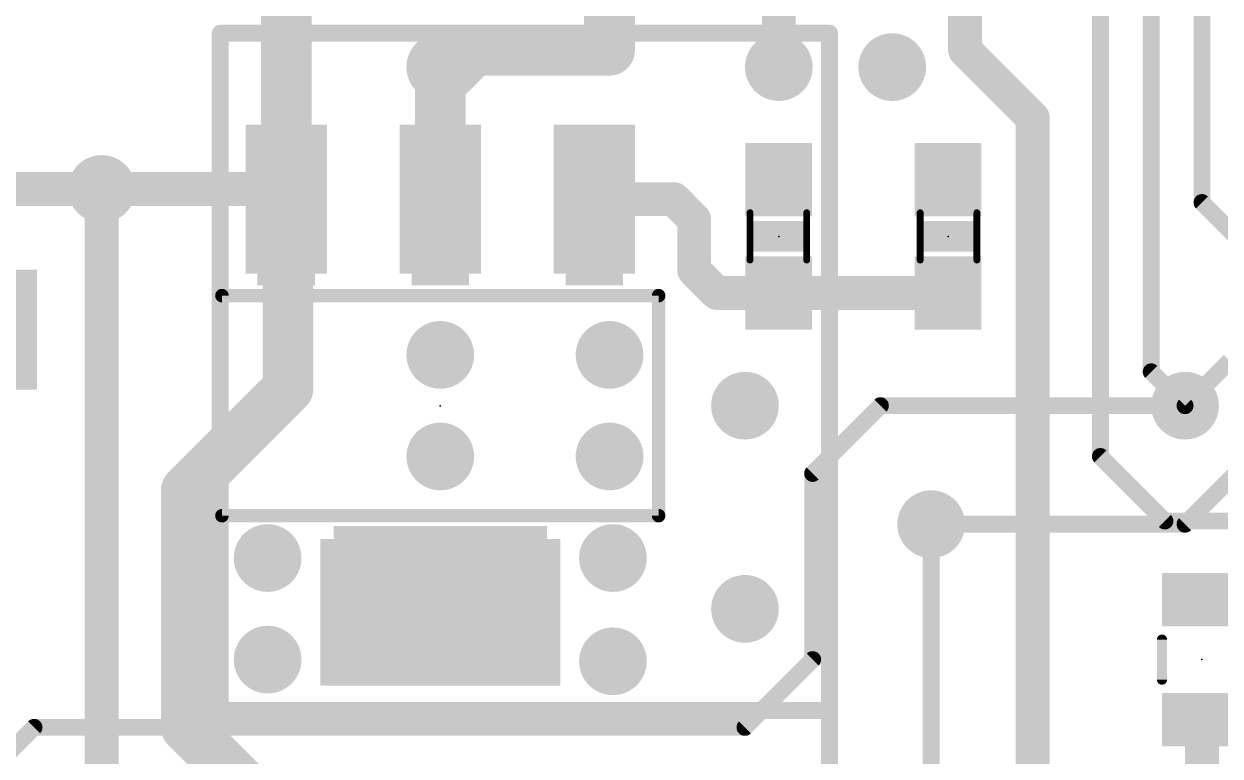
# Model space of a CAD drawing. Extents: x -20 to 87, y -17 to 53.
# Drawn here: x 16.61 to 34.56, y 7.44 to 18.43 of the extents above; entities that cross this region are included whole.
import ezdxf

# ---------------------------------------------------------------- set-up
doc = ezdxf.new("R2010")
doc.units = 0
for name, color, linetype in [('1', 12, 'CONTINUOUS'), ('16', 132, 'CONTINUOUS'), ('18', 110, 'CONTINUOUS'), ('21', 41, 'CONTINUOUS'), ('23', 53, 'CONTINUOUS'), ('51', 53, 'CONTINUOUS')]:
    doc.layers.add(name, color=color, linetype=linetype)

# ---------------------------------------------------------------- blocks, each defined once
blk = doc.blocks.new('RECT')
blk.add_solid([(-0.5, -0.5), (0.5, -0.5), (-0.5, 0.5), (0.5, 0.5)])
blk = doc.blocks.new('ROUNDV')
at = {"const_width": 0.5}
blk.add_lwpolyline([(0, -0.25, 1), (0, 0.25, 1), (0, -0.25)], format="xyb", dxfattribs=at)

msp = doc.modelspace()

# ---------------------------------------------------------------- linework, layer by layer
at = {"layer": '1'}
for points, const_width in [([(34.29, 15.748), (34.29, 23.114)], 0.254), ([(25.4, 21.96), (25.4, 18.034)], 0.762), ([(33.528, 21.844), (33.528, 13.208)], 0.254), ([(27.94, 20.066), (27.94, 17.78)], 0.508), ([(30.734, 18.034), (30.734, 20.066)], 0.508), ([(32.766, 11.938), (32.766, 19.812)], 0.254), ([(20.5486, 15.7988), (20.5486, 18.8214)], 0.762), ([(19.558, 5.08), (19.558, 18.288)], 0.254), ([(19.558, 18.288), (28.702, 18.288)], 0.254), ([(22.86, 17.526), (23.368, 18.034)], 0.762), ([(23.368, 18.034), (25.4, 18.034)], 0.762), ([(28.702, 18.288), (28.702, 5.08)], 0.254), ([(30.734, 18.034), (31.75, 17.018)], 0.508), ([(22.86, 15.7988), (22.86, 17.526)], 0.762), ([(31.75, 17.018), (31.75, 7.112)], 0.508), ([(27.94, 16.002), (27.94, 16.09)], 0.508), ([(5.61, 15.95), (17.7788, 15.95)], 0.508), ([(17.7788, 15.95), (17.78, 15.9512)], 0.508), ([(17.78, 15.9512), (17.78, 5.842)], 0.508), ([(20.574, 15.7734), (20.5486, 15.7988)], 0.762), ([(20.574, 12.954), (20.574, 15.7734)], 0.762), ([(25.1714, 15.7988), (26.3652, 15.7988)], 0.508), ([(26.3652, 15.7988), (26.67, 15.494)], 0.508), ([(35.468, 14.57), (34.29, 15.748)], 0.254), ([(26.67, 14.732), (26.67, 15.494)], 0.508), ([(27.012, 14.39), (26.67, 14.732)], 0.508), ([(27.94, 14.39), (27.012, 14.39)], 0.508), ([(30.48, 14.39), (27.94, 14.39)], 0.508), ([(34.706, 13.37), (34.036, 12.7)], 0.254), ([(19.05, 11.43), (20.574, 12.954)], 0.762), ([(33.528, 13.208), (34.036, 12.7)], 0.254), ([(33.734, 10.97), (32.766, 11.938)], 0.254), ([(19.05, 7.874), (19.05, 11.43)], 0.762), ([(30.226, 7.112), (30.226, 10.922)], 0.254), ([(37.2, 10.97), (33.734, 10.97)], 0.254), ([(21.082, 5.842), (19.05, 7.874)], 0.762), ([(34.29, 7.99), (34.29, 6.096)], 0.508)]:
    msp.add_lwpolyline(points, dxfattribs=dict(at, const_width=const_width))
for points, const_width in [([(19.6215, 18.288, 1), (19.4945, 18.288)], 0.127), ([(19.558, 18.3515, 1), (19.558, 18.2245)], 0.127), ([(23.368, 18.2245, 1), (23.368, 17.8435)], 0.381), ([(23.5027, 17.8993, 1), (23.2333, 18.1687)], 0.381), ([(25.4, 17.8435, 1), (25.4, 18.2245)], 0.381), ([(28.7655, 18.288, 1), (28.6385, 18.288)], 0.127), ([(28.702, 18.2245, 1), (28.702, 18.3515)], 0.127), ([(25.2095, 18.034, 1), (25.5905, 18.034)], 0.381), ([(30.8238, 18.1238, 1), (30.6442, 17.9442)], 0.254), ([(30.607, 18.034, 1), (30.861, 18.034)], 0.254), ([(23.0505, 17.526, 1), (22.6695, 17.526)], 0.381), ([(22.7253, 17.6607, 1), (22.9947, 17.3913)], 0.381), ([(27.813, 17.78, 1), (28.067, 17.78)], 0.254), ([(31.877, 17.018, 1), (31.623, 17.018)], 0.254), ([(31.6602, 16.9282, 1), (31.8398, 17.1078)], 0.254), ([(28.067, 16.09, 1), (27.813, 16.09)], 0.254), ([(17.689, 16.0398, 1), (17.8686, 15.8602)], 0.254), ([(17.907, 15.9512, 1), (17.653, 15.9512)], 0.254), ([(17.8698, 15.8614, 1), (17.6902, 16.041)], 0.254), ([(17.7788, 15.823, 1), (17.7788, 16.077)], 0.254), ([(20.6833, 15.9335, 1), (20.4139, 15.6641)], 0.381), ([(20.3581, 15.7988, 1), (20.7391, 15.7988)], 0.381), ([(20.7645, 15.7734, 1), (20.3835, 15.7734)], 0.381), ([(20.4393, 15.6387, 1), (20.7087, 15.9081)], 0.381), ([(22.6695, 15.7988, 1), (23.0505, 15.7988)], 0.381), ([(25.1714, 15.9258, 1), (25.1714, 15.6718)], 0.254), ([(26.455, 15.8886, 1), (26.2754, 15.709)], 0.254), ([(26.3652, 15.6718, 1), (26.3652, 15.9258)], 0.254), ([(27.813, 16.002, 1), (28.067, 16.002)], 0.254), ([(34.3349, 15.7929, 1), (34.2451, 15.7031)], 0.127), ([(34.2265, 15.748, 1), (34.3535, 15.748)], 0.127), ([(26.797, 15.494, 1), (26.543, 15.494)], 0.254), ([(26.5802, 15.4042, 1), (26.7598, 15.5838)], 0.254), ([(26.7598, 14.8218, 1), (26.5802, 14.6422)], 0.254), ([(26.543, 14.732, 1), (26.797, 14.732)], 0.254), ([(27.012, 14.517, 1), (27.012, 14.263)], 0.254), ([(26.9222, 14.3002, 1), (27.1018, 14.4798)], 0.254), ([(27.94, 14.517, 1), (27.94, 14.263)], 0.254), ([(27.94, 14.263, 1), (27.94, 14.517)], 0.254), ([(30.48, 14.263, 1), (30.48, 14.517)], 0.254), ([(20.7087, 12.8193, 1), (20.4393, 13.0887)], 0.381), ([(33.5729, 13.2529, 1), (33.4831, 13.1631)], 0.127), ([(20.3835, 12.954, 1), (20.7645, 12.954)], 0.381), ([(33.4645, 13.208, 1), (33.5915, 13.208)], 0.127), ([(33.9911, 12.7449, 1), (34.0809, 12.6551)], 0.127), ([(33.9911, 12.6551, 1), (34.0809, 12.7449)], 0.127), ([(32.8109, 11.9829, 1), (32.7211, 11.8931)], 0.127), ([(32.7025, 11.938, 1), (32.8295, 11.938)], 0.127), ([(19.2405, 11.43, 1), (18.8595, 11.43)], 0.381), ([(18.9153, 11.5647, 1), (19.1847, 11.2953)], 0.381), ([(30.2895, 10.922, 1), (30.1625, 10.922)], 0.127), ([(33.734, 11.0335, 1), (33.734, 10.9065)], 0.127), ([(33.6891, 10.9251, 1), (33.7789, 11.0149)], 0.127), ([(19.1847, 8.0087, 1), (18.9153, 7.7393)], 0.381), ([(34.417, 7.99, 1), (34.163, 7.99)], 0.254), ([(18.8595, 7.874, 1), (19.2405, 7.874)], 0.381)]:
    msp.add_lwpolyline(points, format="xyb", dxfattribs=dict(at, const_width=const_width))
at = {"layer": '16'}
for points, const_width in [([(19.558, 8.128), (19.558, 18.288)], 0.254), ([(19.558, 18.288), (28.702, 18.288)], 0.254), ([(28.702, 18.288), (28.702, 8.128)], 0.254), ([(17.78, 15.9512), (20.7772, 15.9512)], 0.508), ([(20.7772, 15.9512), (20.828, 16.002)], 0.508), ([(28.448, 11.684), (29.464, 12.7)], 0.254), ([(29.464, 12.7), (34.036, 12.7)], 0.254), ([(35.052, 11.938), (34.036, 10.922)], 0.254), ([(28.448, 8.89), (28.448, 11.684)], 0.254), ([(34.036, 10.922), (30.226, 10.922)], 0.254), ([(27.432, 7.874), (28.448, 8.89)], 0.254), ([(28.702, 8.128), (19.558, 8.128)], 0.254), ([(15.24, 6.35), (16.764, 7.874)], 0.254), ([(16.764, 7.874), (27.432, 7.874)], 0.254)]:
    msp.add_lwpolyline(points, dxfattribs=dict(at, const_width=const_width))
for points, const_width in [([(19.6215, 18.288, 1), (19.4945, 18.288)], 0.127), ([(19.558, 18.3515, 1), (19.558, 18.2245)], 0.127), ([(28.7655, 18.288, 1), (28.6385, 18.288)], 0.127), ([(28.702, 18.2245, 1), (28.702, 18.3515)], 0.127), ([(17.78, 16.0782, 1), (17.78, 15.8242)], 0.254), ([(20.6874, 16.041, 1), (20.867, 15.8614)], 0.254), ([(20.9178, 15.9122, 1), (20.7382, 16.0918)], 0.254), ([(20.7772, 15.8242, 1), (20.7772, 16.0782)], 0.254), ([(29.464, 12.7635, 1), (29.464, 12.6365)], 0.127), ([(29.5089, 12.6551, 1), (29.4191, 12.7449)], 0.127), ([(34.036, 12.6365, 1), (34.036, 12.7635)], 0.127), ([(28.5115, 11.684, 1), (28.3845, 11.684)], 0.127), ([(28.4031, 11.7289, 1), (28.4929, 11.6391)], 0.127), ([(30.226, 10.9855, 1), (30.226, 10.8585)], 0.127), ([(33.9911, 10.9669, 1), (34.0809, 10.8771)], 0.127), ([(34.036, 10.8585, 1), (34.036, 10.9855)], 0.127), ([(28.4929, 8.8451, 1), (28.4031, 8.9349)], 0.127), ([(28.3845, 8.89, 1), (28.5115, 8.89)], 0.127), ([(19.558, 8.1915, 1), (19.558, 8.0645)], 0.127), ([(19.4945, 8.128, 1), (19.6215, 8.128)], 0.127), ([(28.6385, 8.128, 1), (28.7655, 8.128)], 0.127), ([(28.702, 8.0645, 1), (28.702, 8.1915)], 0.127), ([(16.764, 7.9375, 1), (16.764, 7.8105)], 0.127), ([(16.8089, 7.8291, 1), (16.7191, 7.9189)], 0.127), ([(27.3871, 7.9189, 1), (27.4769, 7.8291)], 0.127), ([(27.432, 7.8105, 1), (27.432, 7.9375)], 0.127)]:
    msp.add_lwpolyline(points, format="xyb", dxfattribs=dict(at, const_width=const_width))
at = {"layer": '21'}
for points, const_width in [([(19.5834, 11.049), (19.5834, 14.351)], 0.2032), ([(19.5834, 14.351), (26.1366, 14.351)], 0.2032), ([(26.1366, 14.351), (26.1366, 11.049)], 0.2032), ([(26.1366, 11.049), (19.5834, 11.049)], 0.2032), ([(33.69, 8.59), (33.69, 9.19)], 0.1524)]:
    msp.add_lwpolyline(points, dxfattribs=dict(at, const_width=const_width))
for points, const_width in [([(19.6342, 14.351, 1), (19.5326, 14.351)], 0.1016), ([(19.5834, 14.4018, 1), (19.5834, 14.3002)], 0.1016), ([(26.1874, 14.351, 1), (26.0858, 14.351)], 0.1016), ([(26.1366, 14.3002, 1), (26.1366, 14.4018)], 0.1016), ([(19.5834, 11.0998, 1), (19.5834, 10.9982)], 0.1016), ([(26.1366, 10.9982, 1), (26.1366, 11.0998)], 0.1016), ([(19.5326, 11.049, 1), (19.6342, 11.049)], 0.1016), ([(26.0858, 11.049, 1), (26.1874, 11.049)], 0.1016), ([(33.7281, 9.19, 1), (33.6519, 9.19)], 0.0762), ([(33.6519, 8.59, 1), (33.7281, 8.59)], 0.0762)]:
    msp.add_lwpolyline(points, format="xyb", dxfattribs=dict(at, const_width=const_width))
at = {"layer": '23'}
for p in [(27.94, 15.24), (30.48, 15.24), (22.86, 12.7), (34.29, 8.89)]:
    msp.add_point(p, dxfattribs=at)
at = {"layer": '51', "const_width": 0.1016}
for points in [[(27.508, 14.884), (27.508, 15.596)], [(28.359, 14.884), (28.359, 15.596)], [(30.061, 15.596), (30.061, 14.884)], [(30.912, 15.596), (30.912, 14.884)]]:
    msp.add_lwpolyline(points, dxfattribs=at)
at = {"layer": '51', "const_width": 0.0508}
for points in [[(27.5334, 15.596, 1), (27.4826, 15.596)], [(28.3844, 15.596, 1), (28.3336, 15.596)], [(30.0864, 15.596, 1), (30.0356, 15.596)], [(30.9374, 15.596, 1), (30.8866, 15.596)], [(27.4826, 14.884, 1), (27.5334, 14.884)], [(28.3336, 14.884, 1), (28.3844, 14.884)], [(30.0356, 14.884, 1), (30.0864, 14.884)], [(30.8866, 14.884, 1), (30.9374, 14.884)]]:
    msp.add_lwpolyline(points, format="xyb", dxfattribs=at)

# ---------------------------------------------------------------- block references
at = {"layer": '1'}
for p, xscale, yscale, rotation in [((20.5486, 15.7988), 1.2192, 2.2352, 180), ((22.86, 15.7988), 1.2192, 2.2352, 180), ((25.1714, 15.7988), 1.2192, 2.2352, 180), ((16.11, 13.84), 1.8, 1.4, 90), ((22.86, 9.601), 3.6, 2.2, 180), ((34.29, 9.79), 0.8, 1.2, 90), ((34.29, 7.99), 0.8, 1.2, 90)]:
    msp.add_blockref('RECT', p, dxfattribs=dict(at, xscale=xscale, yscale=yscale, rotation=rotation))
at = {"layer": '1', "xscale": 1.1}
for p, rotation in [((27.94, 16.09), 90), ((30.48, 16.09), 270), ((27.94, 14.39), 90), ((30.48, 14.39), 270)]:
    msp.add_blockref('RECT', p, dxfattribs=dict(at, rotation=rotation))
at = {"layer": '18', "xscale": 1.016, "yscale": 1.016}
for p in [(22.86, 17.78), (22.86, 17.78), (27.94, 17.78), (27.94, 17.78), (29.6418, 17.78), (29.6418, 17.78), (17.78, 15.9512), (17.78, 15.9512), (22.86, 13.462), (22.86, 13.462), (25.4, 13.462), (25.4, 13.462), (27.432, 12.7), (27.432, 12.7), (34.036, 12.7), (34.036, 12.7), (22.86, 11.938), (22.86, 11.938), (25.4, 11.938), (25.4, 11.938), (30.226, 10.922), (30.226, 10.922), (20.2692, 10.414), (20.2692, 10.414), (25.4508, 10.414), (25.4508, 10.414), (27.432, 9.652), (27.432, 9.652), (20.2692, 8.89), (20.2692, 8.89), (25.4508, 8.8646), (25.4508, 8.8646)]:
    msp.add_blockref('ROUNDV', p, dxfattribs=at)
at = {"layer": '21', "xscale": 0.4572, "yscale": 0.762}
for p, rotation in [((27.94, 15.24), 90), ((30.48, 15.24), 270)]:
    msp.add_blockref('RECT', p, dxfattribs=dict(at, rotation=rotation))
at = {"layer": '51'}
for p, xscale, yscale, rotation in [((20.5486, 15.4305), 0.8636, 1.8542, 180), ((20.5486, 15.4305), 0.8636, 1.8542, 180), ((22.86, 15.4305), 0.8636, 1.8542, 180), ((22.86, 15.4305), 0.8636, 1.8542, 180), ((25.1714, 15.4305), 0.8636, 1.8542, 180), ((25.1714, 15.4305), 0.8636, 1.8542, 180), ((27.9349, 15.8203), 0.5001, 0.95, 90), ((30.4851, 15.8282), 0.5001, 0.95, 270), ((27.9349, 14.6519), 0.5001, 0.95, 90), ((30.4851, 14.6598), 0.5001, 0.95, 270), ((22.86, 9.9695), 3.2004, 1.8542, 180), ((22.86, 9.9695), 3.2004, 1.8542, 180)]:
    msp.add_blockref('RECT', p, dxfattribs=dict(at, xscale=xscale, yscale=yscale, rotation=rotation))

doc.saveas('drawing.dxf')
